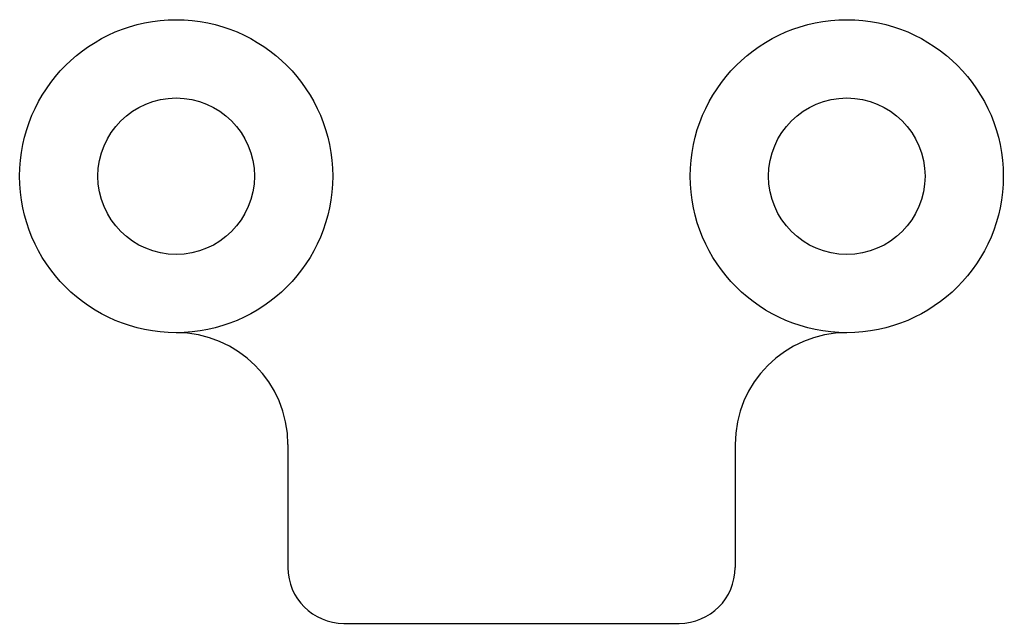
# Model space of a CAD drawing. Header units: inches. Extents: x 9.1 to 26.7, y 7.1 to 17.9.
import ezdxf

# ---------------------------------------------------------------- set-up
doc = ezdxf.new("R2010")
doc.units = ezdxf.units.IN
doc.header["$MEASUREMENT"] = 0

msp = doc.modelspace()

# ---------------------------------------------------------------- linework, layer by layer
for p, q in [((11.922, 12.304), (11.922, 12.304)), ((23.922, 12.304), (23.922, 12.304)), ((13.922, 10.304), (13.922, 8.104)), ((21.922, 10.304), (21.922, 8.104)), ((14.922, 7.104), (20.922, 7.104))]:
    msp.add_line(p, q)
for centre, radius in [((11.923, 15.104), 2.8), ((23.92, 15.104), 2.8), ((11.923, 15.104), 1.4), ((23.92, 15.104), 1.4)]:
    msp.add_circle(centre, radius)
for centre, radius, start, end in [((11.922, 10.304), 2, 0, 90), ((23.922, 10.304), 2, 90, 180), ((14.922, 8.104), 1, 180, 270), ((20.922, 8.104), 1, 270, 0)]:
    msp.add_arc(centre, radius, start, end)

doc.saveas('drawing.dxf')
